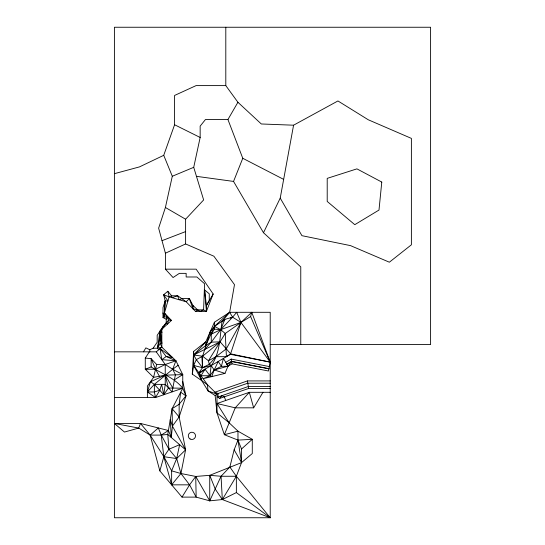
<?xml version="1.0" encoding="UTF-8"?>
<svg xmlns="http://www.w3.org/2000/svg" width="545" height="545" viewBox="0 0 545 545"><rect width="100%" height="100%" fill="white"/><g stroke="black" fill="none" stroke-linecap="round" stroke-linejoin="round"><path stroke-width="0.82" d="M270.218 344.576L430.598 344.576L430.598 27.25L114.402 27.25L114.402 517.75L270.218 517.75L236.36 476.262L221.052 476.262L209.75 475.329L195.723 476.439L189.592 484.839L171.641 484.839L171.641 470.839L163.847 456.703L150.154 435.094L138.723 428.07L124.471 432.056L114.402 423.451L140.494 423.451L168.419 430.502L171.293 437.478L172.411 426.129L179.148 416.952L185.961 395.861L182.759 388.21L182.759 374.619L175.919 360.77L161.831 347.158L160.21 343.296L159.992 331.074L161.831 332.498L161.15 329.309L161.831 329.309L171.416 320.44L164.467 312.939L165.19 300.949L163.65 294.75L167.826 291.268L171.593 295.778L172.029 297.679L177.684 295.778L186.186 301.767L195.451 311.379L206.419 311.379L213.17 294L196.159 269.162L165.408 269.162L165.408 253.207L158.636 228.137L165.408 207.488L172.295 176.26L163.732 155.311L174.584 124.751L174.584 95.45L196.084 85.606L225.8 85.606L237.913 102.269L261.314 123.974L293.571 125.2L337.941 100.954L368.263 119.771L411.386 138.389L411.386 244.8L389.362 262.206L350.537 245.632L301.93 235.678L280.225 198.121L293.571 125.2M159.842 470.873L163.847 456.703L168.943 449.237L179.646 444.679L176.675 458.556L171.641 470.839L180.926 473.516L195.723 476.439L209.73 500.855L209.75 475.329L241.517 462.623L252.281 453.535L252.281 439.318L237.974 431.163L229.016 422.688L216.992 412.844L215.139 395.541L208.033 390.894L201.779 380.689L193.659 365.457L193.659 351.389L205.799 341.831L214.403 322.238L229.656 312.299L270.218 312.299L270.218 517.75L222.326 499.554L209.73 500.855L196.159 497.115L182.016 497.115L159.842 470.873L150.154 435.094L140.494 423.451L138.723 428.07L114.402 423.451M209.75 475.329L215.255 489.103L222.326 499.554L236.36 476.262L241.517 462.623L241.517 448.985L252.281 439.318L237.974 440.101L224.356 434.706L216.992 412.844L216.992 394.205L207.441 384.675L201.779 380.689L198.891 372.76L202.508 367.698L202.617 356.205L210.097 332.034L214.403 326.421L229.656 312.299L234.486 284.647L213.892 256.211L185.607 243.956L165.408 253.207M165.408 269.162L173.058 277.541L179.339 273.365L186.152 273.365L186.152 276.989L196.888 276.989L204.579 283.734L203.592 309.86L200.117 311.379L197.644 309.86L193.025 305.554L189.319 298.571L182.187 298.571L179.107 299.723L177.684 295.778L171.593 295.778L169.114 296.841L163.65 294.75L167.928 300.949L165.19 300.949L163.003 307.557L163.003 317.565L166.225 319.227L166.225 322.858L161.831 329.309L161.831 347.158L156.258 351.838L114.402 351.838M198.891 372.76L230.426 354.332L270.218 362.139L240.958 322.429L232.606 317.183L229.656 312.299L222.026 321.448C219.826 336.388 220.378 352.349 211.467 365.409L209.253 364.319L208.463 360.749L225.242 333.492L240.958 322.429L251.763 312.299L270.218 362.139L268.474 371.009L232.034 363.862L227.987 366.226L221.365 366.342L218.259 361.437L214.178 369.932L211.767 376.615L209.948 375.737L205.022 369.176L199.375 373.434L201.779 380.689L192.29 374.129L193.659 351.389M163.003 317.565L164.052 316.918L165.19 300.949M270.218 388.462L248.69 388.462L219.519 398.477L217.857 397.08L218.184 393.47L247.805 383.196L270.218 383.196M164.467 312.939L168.596 320.113L171.416 320.44L166.886 316.918L164.052 316.918L164.467 312.939L169.114 296.841L167.826 291.268M143.458 351.838L145.869 347.867L149.8 349.74L153.09 348.228L157.444 348.228L159.992 338.118L160.632 332.498L159.992 331.074L157.444 348.228L158.731 349.761M192.29 374.129L193.659 365.457L196.323 359.632L202.617 356.205L220.112 341.831L230.692 353.875L270.218 362.139L250.625 316.55L251.763 312.299M149.35 351.838L145.277 358.065L145.277 369.238L151.135 366.935C161.926 373.747 174.652 377.917 182.759 388.21L172.118 408.682L167.751 434.426L168.943 449.237L176.675 458.556L180.926 473.516L189.592 484.839L196.159 497.115L195.723 476.439M114.402 397.557L155.523 397.557L154.358 391.971L154.358 384.354L165.237 384.354L163.786 394.723L161.613 384.354L159.835 390.186L154.358 391.971L147.388 391.971L150.468 381.732L154.358 384.354L163.786 394.723L168.432 388.02L182.759 388.21L155.523 397.557L147.388 391.971L154.358 384.354L172.704 369.258L175.919 360.77L165.237 364.503L165.237 384.354L172.056 391.882L175.422 374.694L172.704 369.258L165.237 364.503L156.258 351.838M185.607 449.823L172.411 426.129L172.118 408.682L179.148 404.254L185.961 395.861L180.674 392.216L179.148 404.254L179.148 416.952L185.607 449.823L180.926 473.516L171.641 484.839L163.847 456.703L161.245 435.094L158.316 427.948L150.154 435.094L161.245 435.094L167.751 434.426L185.607 449.823L176.675 458.556L163.847 456.703M185.607 243.956L185.607 219.219L203.639 199.94L193.72 167.322L200.158 137.469L200.158 126.133L205.445 119.539L227.933 119.539L237.913 102.269M145.277 358.065L151.135 358.665L156.681 364.503L153.554 377.378L147.388 386.085L147.388 397.557M209.73 500.855L221.052 476.262L229.861 467.004L234.132 449.816L237.974 440.101L237.974 431.163L224.356 434.706L235.229 407.83L249.338 392.305L270.218 392.305M166.225 319.227L166.886 316.918M230.426 354.332L240.958 322.429L250.625 316.55M161.831 329.309L162.805 326.802L168.596 320.113L167.513 324.057L166.225 322.858M300.765 344.576L300.765 266.887L263.494 232.729L233.546 181.424L242.77 158.288L227.933 119.539M230.337 318.096L232.606 317.183L220.684 329.65L211.262 342.151L205.799 345.462L205.799 341.831L193.659 355.013L202.617 356.205L208.463 360.749L216.045 356.675L226.291 348.861L240.958 322.429L236.673 312.299L232.606 317.183L224.881 319.377L214.403 326.421L205.799 345.462L193.659 355.013L196.323 359.632L202.508 367.698L211.467 365.409M224.881 319.377L220.684 329.65L211.262 334.174L211.262 342.151L204.661 349.481L193.659 355.013M205.022 369.176L201.03 375.737L209.948 375.737L211.153 365.593L214.178 369.932L227.987 366.226L223.423 358.419L221.365 366.342L214.178 369.932L209.948 375.737L203.162 378.714L224.99 373.386L227.987 366.226L231.645 361.539L268.896 368.849M263.494 232.729L280.225 198.121M213.17 294L206.419 305.554L206.419 311.379L203.592 309.86L197.644 309.86L193.025 308.865L189.319 298.571L186.186 301.767L169.114 296.841M155.523 397.557L159.835 390.186M229.016 422.688L216.992 403.525L235.229 407.83L253.65 407.83L262.969 392.305M182.016 497.115L189.592 484.839M214.403 322.238L214.403 329.132L211.262 334.174L210.097 332.034M162.805 326.802L157.178 335.345L157.178 342.233L153.09 348.228M219.519 398.477L221.849 395.697L224.417 396.883L225.678 400.514M178.126 365.245L172.704 369.258L182.759 374.619L174.427 379.817M215.139 395.541L216.992 394.205L208.033 390.894L207.441 384.675L193.659 365.457L202.508 367.698L209.253 364.319L216.045 356.675L226.42 356.675L230.692 353.875M161.804 359.652L166.239 356.505L172.704 357.663L160.067 348.637L161.804 359.652L175.919 360.77L166.239 356.505L160.067 348.637M195.451 311.379L197.644 309.86M168.419 430.502L161.245 435.094L168.943 449.237M225.705 362.323L231.23 359.094L269.346 366.574M226.775 364.155L231.611 361.335L268.937 368.658M226.877 364.326L231.645 361.539L232.034 363.862M204.661 349.481L220.112 341.831L211.262 342.151M270.218 517.75L236.36 492.585L222.326 499.554L221.052 476.262M163.732 155.311L139.445 166.906L114.402 173.678M150.468 381.732L165.237 375.164L182.759 374.619M172.295 176.26L193.72 167.322M222.026 321.448L224.295 320.535M162.022 240.672L185.607 231.591M240.958 322.429L220.684 329.65L214.403 329.132M270.218 380.921L247.416 380.921L214.771 392.243L218.184 393.47M217.857 397.08L248.357 386.5L270.218 386.5M216.992 403.525L249.338 392.305L253.65 407.83M161.831 347.158L157.444 348.228L160.21 343.296L161.831 343.296L160.632 332.498L161.831 332.498M172.813 388.02L165.237 375.164L153.554 377.378L145.277 369.238L155.584 369.238L165.237 364.503L156.681 364.503M196.459 176.335L233.546 181.424M214.178 369.932L224.99 373.386M174.584 124.751L200.158 137.469M214.403 326.421L220.684 329.65L225.242 333.492L226.42 356.675M242.77 158.288L283.652 179.38M165.408 207.488L185.607 219.219M204.579 289.92L209.266 293.81L209.266 300.411L206.419 305.554L204.579 289.92L206.419 311.379M172.118 408.682L179.148 416.952M229.861 467.004L236.36 476.262L236.36 492.585M234.132 449.816L241.517 462.623L237.974 440.101L241.517 448.985M159.392 376.268L155.584 369.238L151.135 358.665L151.135 366.935M159.992 338.118L161.831 343.296M172.411 426.129L170.265 419.589L171.293 437.478M163.003 312.925L164.052 316.918M165.237 375.164L168.432 388.02M182.759 381.418L185.961 395.861M247.416 380.921L248.69 388.462M231.23 359.094L231.611 361.335M201.868 356.621L202.508 367.698M225.8 27.25L225.8 85.606M193.025 305.554L193.025 308.865M149.8 349.74L149.8 351.838M381.779 182.071L378.993 210.057L354.775 224.676L327.211 201.439L327.211 178.372L356.921 168.868L381.779 182.071M190.103 438.998A3.624 3.624 0 0 0 195.539 435.857A3.624 3.624 0 0 0 190.103 432.716A3.624 3.624 0 0 0 190.103 438.998"/></g></svg>
